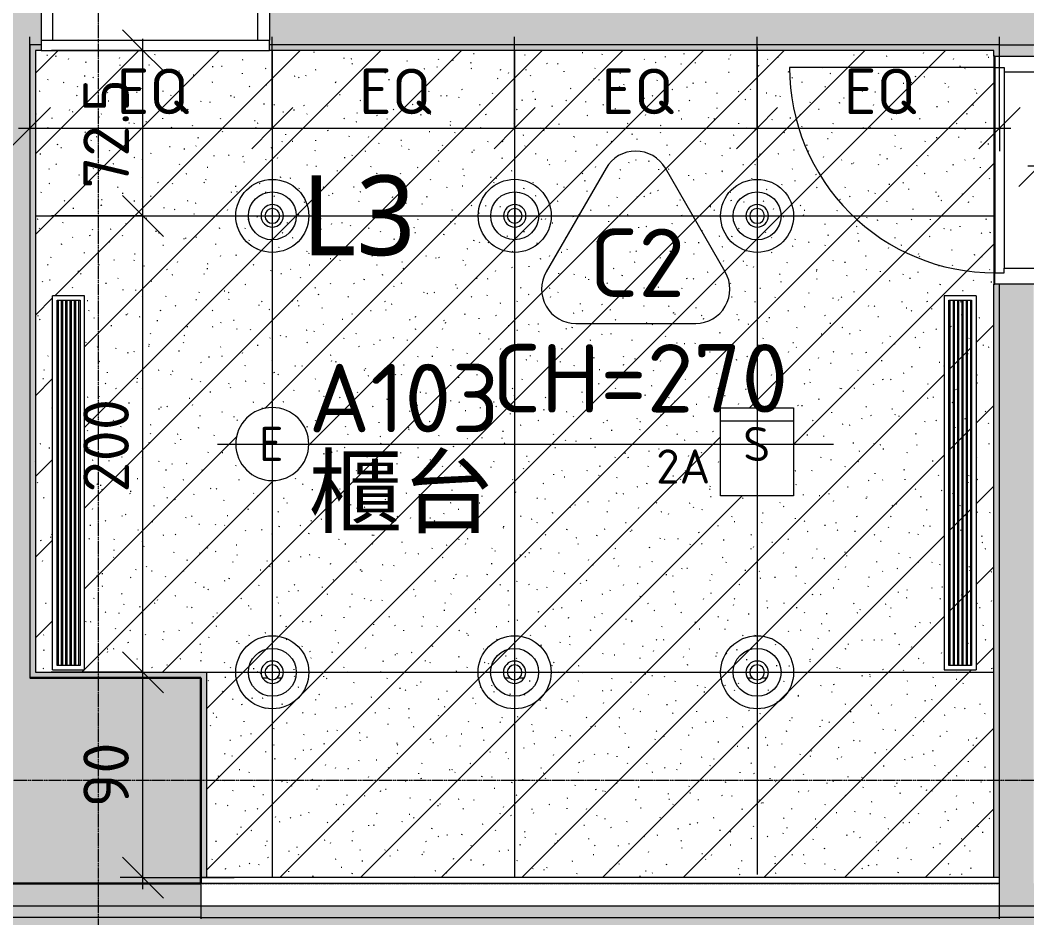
# Model space of a CAD drawing. Header units: centimetres. Extents: x -391356 to -382095, y -768 to 204275.
# Drawn here: x -389595.1 to -389153.8, y 202703 to 203096.4 of the extents above; entities that cross this region are included whole.
import ezdxf

# ---------------------------------------------------------------- set-up
doc = ezdxf.new("R2010")
doc.units = ezdxf.units.CM
for name, pattern in [('Dash', [0.5, 0.3, -0.2]), ('虛線圓點 3_16_', [0.79375, 0.47625, -0.15875, 0, -0.15875]), ('隱藏 1_16_', [0.238125, 0.15875, -0.079375])]:
    doc.linetypes.add(name, pattern=pattern)
for name, color, linetype, lineweight in [('一般標註', 7, 'Continuous', 5), ('共用邊緣', 7, 'Continuous', 5), ('天花板', 7, 'Continuous', 5), ('天花板標籤', 7, 'Continuous', 5), ('尺寸', 7, 'Continuous', 5), ('尺寸-100', 7, 'Continuous', 5), ('工項編碼標籤', 7, 'Continuous', 5), ('房間標籤', 7, 'Continuous', 5), ('柱線-1', 7, '虛線圓點 3_16_', 5), ('構架_豎框', 7, 'Continuous', 5), ('燈具', 7, 'Continuous', 5), ('牆', 7, 'Continuous', 5), ('空調風口', 7, 'Continuous', 5), ('結構柱-2', 7, 'Continuous', 30), ('線', 7, 'Continuous', 5), ('線-1', 7, '隱藏 1_16_', 5), ('表面樣式', 7, 'Continuous', 5)]:
    doc.layers.add(name, color=color, linetype=linetype, lineweight=lineweight)
for name, color, linetype, lineweight, true_color in [('塗層 2 _5_-1', 7, 'Continuous', 5, 0xaaaaaa), ('建立開口', 9, 'Continuous', 5, 0x808080), ('牆-1', 7, 'Continuous', 5, 0xe4e4e4), ('結構 _1_-1', 7, 'Continuous', 9, 0xaaaaaa), ('結構柱-1', 7, 'Continuous', 5, 0xeaeaea), ('結構構架-1', 9, 'Continuous', 5, 0x808080), ('詳圖項目-2', 7, 'Continuous', 5, 0xd4d4d4), ('門-1', 7, 'Continuous', 5, 0xaaaaaa), ('門-2', 7, 'Continuous', 5, 0xd4d4d4), ('門-3', 7, 'Continuous', 5, 0xeaeaea), ('門-4', 7, 'Dash', 5, 0xeaeaea)]:
    doc.layers.add(name, color=color, linetype=linetype, lineweight=lineweight, true_color=true_color)
doc.styles.add('ISOCPEUR', font='isocpeur.ttf', dxfattribs={"height": 15})
doc.styles.add('ISOCPEUR_2', font='isocpeur.ttf', dxfattribs={"height": 30})
doc.styles.add('ISOCPEUR_4', font='isocpeur.ttf', dxfattribs={"height": 20})
doc.styles.add('微軟正黑體', font='Microsoft JhengHei.ttf', dxfattribs={"height": 30})
doc.styles.add('微軟正黑體_1', font='Microsoft JhengHei.ttf', dxfattribs={"height": 35})
doc.dimstyles.new('一般標註_小_', dxfattribs={"dimscale": 30.48, "dimtxt": 19.919624, "dimasz": 0.590551, "dimexe": 0.328084, "dimexo": 0.0625, "dimgap": 0, "dimtad": 1, "dimdec": 1, "dimrnd": 0.1, "dimdsep": 46, "dimtxsty": 'ISOCPEUR_4', "dimblk1": 'OBLIQUE', "dimblk2": 'OBLIQUE', "dimsah": 1, "dimcen": 0.09, "dimdle": 0.164042, "dimazin": 0, "dimtfac": 1, "dimtdec": 4, "dimtix": 1, "dimtmove": 0, "dimatfit": 3, "dimfxl": 1.312336, "dimfxlon": 1, "dimtvp": 1, "dimtolj": 1, "dimtzin": 0, "dimarcsym": 2})

# ---------------------------------------------------------------- blocks, each defined once
blk = doc.blocks.new('L3 圓形崁燈 - L3-V12-一層天花平面圖')
at = {"layer": '燈具'}
for p, q in [((0, 10.5), (0, -10.5)), ((-10.5, 0), (10.5, 0))]:
    blk.add_line(p, q, dxfattribs=at)
for radius in [16, 10.5]:
    blk.add_circle((0, 0), radius, dxfattribs=at)
for radius, start, end in [(3.24, 360, 180), (3.24, 180, 360), (0.0237, 0, 180), (0.0237, 180, 0)]:
    blk.add_arc((0, 0), radius, start, end, dxfattribs=at)
blk = doc.blocks.new('L3 圓形崁燈 - L3-2165587-一層天花平面圖')
at = {"layer": '燈具'}
for p, q in [((0, 10.5), (0, -10.5)), ((-10.5, 0), (10.5, 0))]:
    blk.add_line(p, q, dxfattribs=at)
for radius in [16, 10.5]:
    blk.add_circle((0, 0), radius, dxfattribs=at)
for radius, start, end in [(3.24, 360, 180), (3.24, 180, 360), (0.0237, 0, 180), (0.0237, 180, 0)]:
    blk.add_arc((0, 0), radius, start, end, dxfattribs=at)
blk = doc.blocks.new('開口 - 開口 350_220-3459146-一層天花平面圖')
at = {"layer": '門-4'}
for p, q in [((-175, 7.5), (175, 7.5)), ((-175, -7.5), (175, -7.5))]:
    blk.add_line(p, q, dxfattribs=at)
blk = doc.blocks.new('通用門_單開 - D1_H230xW100-3239337-一層天花平面圖')
at = {"layer": '構架_豎框'}
for p, q in [((-50, 11.5), (-50, 30.5)), ((-43, 30.5), (-50, 30.5)), ((-43, 30.5), (-43, 15.5)), ((43, 30.5), (-43, 30.5)), ((43, 15.5), (43, 30.5)), ((43, 30.5), (50, 30.5)), ((50, 30.5), (50, 11.5)), ((-45, 15.5), (-43, 15.5)), ((-45, 11.5), (-45, 15.5)), ((-43, 15.5), (43, 15.5)), ((45, 15.5), (43, 15.5)), ((45, 11.5), (45, 15.5)), ((-50, 11.5), (-45, 11.5)), ((-45, 11.5), (45, 11.5)), ((50, 11.5), (45, 11.5))]:
    blk.add_line(p, q, dxfattribs=at)
blk = doc.blocks.new('G_門扇 - 一般鎖-3115288-一層天花平面圖')
at = {"layer": '建立開口'}
blk.add_line((0, -6), (0, -96), dxfattribs=at)
blk.add_arc((0, -6), 90, 270, 0, dxfattribs=at)
blk = doc.blocks.new('橫拉門 - D8_H230_W100-V17-一層天花平面圖')
at = {"layer": '構架_豎框'}
for p, q in [((-50, 7.5), (-50, 26.5)), ((-45, 26.5), (-50, 26.5)), ((-45, 26.5), (-45, 7.5)), ((45, 26.5), (-45, 26.5)), ((45, 3.5), (45, 26.5)), ((50, 26.5), (45, 26.5)), ((50, 3.5), (50, 26.5)), ((-45, 7.5), (-50, 7.5)), ((-45, 7.5), (45, 7.5)), ((50, 3.5), (45, 3.5))]:
    blk.add_line(p, q, dxfattribs=at)
blk = doc.blocks.new('AC_格柵出風口 - 1600x100線型風口-4058607-一層天花平面圖')
at = {"layer": '空調風口'}
for p, q in [((-82, -7), (-82, 7)), ((82, 7), (-82, 7)), ((-80, 5), (-80, -5)), ((80, 5), (-80, 5)), ((80, 4.5), (-80, 4.5)), ((80, -5), (80, 5)), ((82, 7), (82, -7)), ((80, 3.1), (-80, 3.1)), ((80, 2.6), (-80, 2.6)), ((80, 1.2), (-80, 1.2)), ((80, 0.7), (-80, 0.7)), ((80, -0.7), (-80, -0.7)), ((80, -1.2), (-80, -1.2)), ((80, -2.6), (-80, -2.6)), ((80, -3.1), (-80, -3.1)), ((82, -7), (-82, -7)), ((80, -4.5), (-80, -4.5)), ((-80, -5), (80, -5))]:
    blk.add_line(p, q, dxfattribs=at)
blk = doc.blocks.new('AC_格柵出風口 - 1600x100線型風口-4076528-一層天花平面圖')
at = {"layer": '空調風口'}
for p, q in [((-82, 7), (82, 7)), ((-82, -7), (-82, 7)), ((-80, 5), (-80, -5)), ((80, 5), (-80, 5)), ((-80, 4.5), (80, 4.5)), ((80, -5), (80, 5)), ((82, 7), (82, -7)), ((-80, 3.1), (80, 3.1)), ((-80, 2.6), (80, 2.6)), ((-80, 1.2), (80, 1.2)), ((-80, 0.7), (80, 0.7)), ((-80, -0.7), (80, -0.7)), ((-80, -1.2), (80, -1.2)), ((-80, -2.6), (80, -2.6)), ((-80, -3.1), (80, -3.1)), ((-82, -7), (82, -7)), ((-80, -4.5), (80, -4.5)), ((-80, -5), (80, -5))]:
    blk.add_line(p, q, dxfattribs=at)
blk = doc.blocks.new('TAG_Ceiling - 天花標籤_有標高程_-1160456-一層天花平面圖')
at = {"layer": '天花板標籤'}
for p, q in [((-0.1299, 0.68), (-0.3926, 0.225)), ((0.3926, 0.225), (0.1299, 0.68)), ((-0.2627, 0), (0.2627, 0))]:
    blk.add_line(p, q, dxfattribs=at)
for centre, start, end in [((0, 0.605), 30, 150), ((-0.2627, 0.15), 150, 270), ((0.2627, 0.15), 270, 30)]:
    blk.add_arc(centre, 0.15, start, end, dxfattribs=at)
blk = doc.blocks.new('DIMBLOCK60-一層天花平面圖')
at = {"layer": '尺寸-100'}
for p, q in [((-389541.24, 202810.64), (-389550.24, 202819.64)), ((-389541.24, 202810.64), (-389581.24, 202810.64)), ((-389541.24, 202715.66), (-389541.24, 202810.64)), ((-389541.24, 202810.64), (-389532.24, 202801.64)), ((-389541.24, 202810.64), (-389531.24, 202810.64)), ((-389541.24, 202720.66), (-389550.24, 202729.66)), ((-389541.24, 202720.66), (-389551.24, 202720.66)), ((-389541.24, 202720.66), (-389532.24, 202711.66)), ((-389541.24, 202720.66), (-389501.24, 202720.66))]:
    blk.add_line(p, q, dxfattribs=at)
at = {"layer": '尺寸-100', "color": 0, "insert": (-389567.37, 202751.48), "char_height": 20, "width": 34.0166, "attachment_point": 1, "rotation": 90, "line_spacing_factor": 1.149209, "style": 'ISOCPEUR_4'}
blk.add_mtext('90', dxfattribs=at)
blk = doc.blocks.new('_Oblique')
at = {"color": 0, "linetype": 'ByBlock', "lineweight": -2}
blk.add_line((-0.5, -0.5), (0.5, 0.5), dxfattribs=at)
blk = doc.blocks.new('DIMBLOCK61-一層天花平面圖')
at = {"layer": '尺寸-100'}
for p, q in [((-389541.24, 203010.64), (-389550.24, 203019.64)), ((-389541.24, 203010.64), (-389581.24, 203010.64)), ((-389541.24, 202810.64), (-389541.24, 203010.64)), ((-389541.24, 203010.64), (-389532.24, 203001.64)), ((-389541.24, 203010.64), (-389531.24, 203010.64)), ((-389541.24, 202810.64), (-389550.24, 202819.64)), ((-389541.24, 202810.64), (-389581.24, 202810.64)), ((-389541.24, 202810.64), (-389532.24, 202801.64)), ((-389541.24, 202810.64), (-389531.24, 202810.64))]:
    blk.add_line(p, q, dxfattribs=at)
at = {"layer": '尺寸-100', "color": 0, "insert": (-389567.37, 202889.38), "char_height": 20, "width": 51.0249, "attachment_point": 1, "rotation": 90, "line_spacing_factor": 1.149209, "style": 'ISOCPEUR_4'}
blk.add_mtext('200', dxfattribs=at)
blk = doc.blocks.new('DIMBLOCK62-一層天花平面圖')
at = {"layer": '尺寸-100'}
for p, q in [((-389541.24, 203083.16), (-389550.24, 203092.16)), ((-389541.24, 203010.64), (-389541.24, 203088.16)), ((-389541.24, 203083.16), (-389581.24, 203083.16)), ((-389541.24, 203083.16), (-389532.24, 203074.16)), ((-389541.24, 203083.16), (-389531.24, 203083.16)), ((-389541.24, 203010.64), (-389550.24, 203019.64)), ((-389541.24, 203010.64), (-389581.24, 203010.64)), ((-389541.24, 203010.64), (-389532.24, 203001.64)), ((-389541.24, 203010.64), (-389531.24, 203010.64))]:
    blk.add_line(p, q, dxfattribs=at)
at = {"layer": '尺寸-100', "color": 0, "insert": (-389567.37, 203022.58), "char_height": 20, "width": 58.3798, "attachment_point": 1, "rotation": 90, "line_spacing_factor": 1.149209, "style": 'ISOCPEUR_4'}
blk.add_mtext('72.5', dxfattribs=at)
blk = doc.blocks.new('DIMBLOCK63-一層天花平面圖')
at = {"layer": '尺寸-100'}
for p, q in [((-389148.31, 203032.54), (-389148.31, 203072.54)), ((-389032.3, 203032.54), (-389032.3, 203072.54)), ((-389148.31, 203032.54), (-389139.31, 203041.54)), ((-389032.3, 203032.54), (-389023.3, 203041.54)), ((-389148.31, 203032.54), (-389157.31, 203023.54)), ((-389153.31, 203032.54), (-389032.3, 203032.54)), ((-389148.31, 203032.54), (-389148.31, 203022.54)), ((-389032.3, 203032.54), (-389041.3, 203023.54)), ((-389032.3, 203032.54), (-389032.3, 203022.54))]:
    blk.add_line(p, q, dxfattribs=at)
at = {"layer": '尺寸-100', "color": 0, "insert": (-389107.35, 203058.67), "char_height": 20, "width": 40.9118, "attachment_point": 1, "line_spacing_factor": 1.149209, "style": 'ISOCPEUR_4'}
blk.add_mtext('116', dxfattribs=at)
blk = doc.blocks.new('DIMBLOCK153-一層天花平面圖')
at = {"layer": '尺寸-100'}
for p, q in [((-389590.81, 203049.07), (-389590.81, 203089.07)), ((-389484.56, 203049.07), (-389484.56, 203089.07)), ((-389590.81, 203049.07), (-389581.81, 203058.07)), ((-389484.56, 203049.07), (-389475.56, 203058.07)), ((-389590.81, 203049.07), (-389599.81, 203040.07)), ((-389595.81, 203049.07), (-389484.56, 203049.07)), ((-389590.81, 203049.07), (-389590.81, 203039.07)), ((-389484.56, 203049.07), (-389493.56, 203040.07)), ((-389484.56, 203049.07), (-389484.56, 203039.07))]:
    blk.add_line(p, q, dxfattribs=at)
at = {"layer": '尺寸-100', "color": 0, "insert": (-389552.81, 203075.2), "char_height": 20, "width": 36.315, "attachment_point": 1, "line_spacing_factor": 1.149209, "style": 'ISOCPEUR_4'}
blk.add_mtext('EQ', dxfattribs=at)
blk = doc.blocks.new('DIMBLOCK154-一層天花平面圖')
at = {"layer": '尺寸-100'}
for p, q in [((-389484.56, 203049.07), (-389484.56, 203089.07)), ((-389378.31, 203049.07), (-389378.31, 203089.07)), ((-389484.56, 203049.07), (-389475.56, 203058.07)), ((-389378.31, 203049.07), (-389369.31, 203058.07)), ((-389484.56, 203049.07), (-389493.56, 203040.07)), ((-389484.56, 203049.07), (-389378.31, 203049.07)), ((-389484.56, 203049.07), (-389484.56, 203039.07)), ((-389378.31, 203049.07), (-389387.31, 203040.07)), ((-389378.31, 203049.07), (-389378.31, 203039.07))]:
    blk.add_line(p, q, dxfattribs=at)
at = {"layer": '尺寸-100', "color": 0, "insert": (-389446.56, 203075.2), "char_height": 20, "width": 36.315, "attachment_point": 1, "line_spacing_factor": 1.149209, "style": 'ISOCPEUR_4'}
blk.add_mtext('EQ', dxfattribs=at)
blk = doc.blocks.new('DIMBLOCK155-一層天花平面圖')
at = {"layer": '尺寸-100'}
for p, q in [((-389378.31, 203049.07), (-389378.31, 203089.07)), ((-389272.06, 203049.07), (-389272.06, 203089.07)), ((-389378.31, 203049.07), (-389369.31, 203058.07)), ((-389272.06, 203049.07), (-389263.06, 203058.07)), ((-389378.31, 203049.07), (-389387.31, 203040.07)), ((-389378.31, 203049.07), (-389272.06, 203049.07)), ((-389378.31, 203049.07), (-389378.31, 203039.07)), ((-389272.06, 203049.07), (-389281.06, 203040.07)), ((-389272.06, 203049.07), (-389272.06, 203039.07))]:
    blk.add_line(p, q, dxfattribs=at)
at = {"layer": '尺寸-100', "color": 0, "insert": (-389340.31, 203075.2), "char_height": 20, "width": 36.315, "attachment_point": 1, "line_spacing_factor": 1.149209, "style": 'ISOCPEUR_4'}
blk.add_mtext('EQ', dxfattribs=at)
blk = doc.blocks.new('DIMBLOCK156-一層天花平面圖')
at = {"layer": '尺寸-100'}
for p, q in [((-389272.06, 203049.07), (-389272.06, 203089.07)), ((-389165.81, 203049.07), (-389165.81, 203089.07)), ((-389272.06, 203049.07), (-389263.06, 203058.07)), ((-389165.81, 203049.07), (-389156.81, 203058.07)), ((-389272.06, 203049.07), (-389281.06, 203040.07)), ((-389272.06, 203049.07), (-389160.81, 203049.07)), ((-389272.06, 203049.07), (-389272.06, 203039.07)), ((-389165.81, 203049.07), (-389174.81, 203040.07)), ((-389165.81, 203049.07), (-389165.81, 203039.07))]:
    blk.add_line(p, q, dxfattribs=at)
at = {"layer": '尺寸-100', "color": 0, "insert": (-389234.06, 203075.2), "char_height": 20, "width": 36.315, "attachment_point": 1, "line_spacing_factor": 1.149209, "style": 'ISOCPEUR_4'}
blk.add_mtext('EQ', dxfattribs=at)

msp = doc.modelspace()

# ---------------------------------------------------------------- hatches: boundary and pattern name
at = {"layer": '牆-1'}
for points in [[(-389590.81, 202793.16), (-389590.81, 203718.16), (-389605.81, 203718.16), (-389605.81, 202793.16)], [(-389590.81, 202808.16), (-389588.31, 202808.16), (-389588.31, 203083.16), (-389590.81, 203083.16), (-389590.81, 202813.66)], [(-389568.81, 202808.16), (-389515.81, 202808.16), (-389515.81, 202810.66), (-389588.31, 202810.66), (-389588.31, 202808.16), (-389578.11, 202808.16)], [(-389515.79, 202720.66), (-389513.31, 202720.66), (-389513.31, 202810.66), (-389515.81, 202810.66), (-389515.81, 202720.66)]]:
    msp.add_hatch(color=256, dxfattribs=at).paths.add_polyline_path(points)
h = msp.add_hatch(color=256, dxfattribs=at)
h.paths.add_polyline_path([(-389137, 203085.66), (-388630.81, 203085.66), (-388630.81, 203100.66), (-389485.81, 203100.66), (-389485.81, 203085.66), (-389150.81, 203085.66)])
h.paths.add_polyline_path([(-389590.81, 203085.66), (-389585.81, 203085.66), (-389585.81, 203100.66), (-389590.81, 203100.66), (-389590.81, 203088.77)])
h = msp.add_hatch(color=256, dxfattribs=at)
h.paths.add_polyline_path([(-389165.81, 203083.16), (-389165.81, 203085.66), (-389485.81, 203085.66), (-389485.81, 203083.16), (-389166.74, 203083.16)])
h.paths.add_polyline_path([(-389587.21, 203083.16), (-389585.81, 203083.16), (-389585.81, 203085.66), (-389590.81, 203085.66), (-389590.81, 203083.16), (-389587.29, 203083.16)])
h = msp.add_hatch(color=256, dxfattribs=at)
h.paths.add_polyline_path([(-389158.31, 202718.16), (-389150.81, 202718.16), (-389150.81, 202980.66), (-389165.81, 202980.66), (-389165.81, 202718.16)])
h.paths.add_polyline_path([(-389165.81, 203080.66), (-389150.81, 203080.66), (-389150.81, 203085.66), (-389165.81, 203085.66), (-389165.81, 203083.16)])
h = msp.add_hatch(color=256, dxfattribs=at)
h.paths.add_polyline_path([(-389167.06, 202720.66), (-389165.81, 202720.66), (-389165.81, 202980.66), (-389168.31, 202980.66), (-389168.31, 202720.66)])
h.paths.add_polyline_path([(-389166.84, 203080.66), (-389165.81, 203080.66), (-389165.81, 203083.16), (-389168.31, 203083.16), (-389168.31, 203080.66), (-389167.06, 203080.66)])
h = msp.add_hatch(color=256, dxfattribs=at)
h.paths.add_polyline_path([(-388719.21, 202703.16), (-388615.81, 202703.16), (-388615.81, 202718.16), (-389165.81, 202718.16), (-389165.81, 202703.16), (-388801.2, 202703.16)])
h.paths.add_polyline_path([(-390358.69, 202703.16), (-390315.81, 202703.16), (-390315.81, 202718.16), (-390455.81, 202718.16), (-390455.81, 202703.16), (-390358.69, 202703.16)])
h.paths.add_polyline_path([(-389955.81, 202703.16), (-389883.31, 202703.16), (-389883.31, 202718.16), (-389955.81, 202718.16), (-389955.81, 202710.66)])
h.paths.add_polyline_path([(-389703.31, 202703.16), (-389515.81, 202703.16), (-389515.81, 202718.16), (-389703.31, 202718.16), (-389703.31, 202705.2)])
h = msp.add_hatch(color=256, dxfattribs=at)
h.paths.add_polyline_path([(-388715.31, 202702.66), (-388615.81, 202702.66), (-388615.81, 202703.16), (-389165.81, 202703.16), (-389165.81, 202702.66), (-388716.31, 202702.66)])
h.paths.add_polyline_path([(-390343.76, 202702.66), (-390315.81, 202702.66), (-390315.81, 202703.16), (-390455.81, 202703.16), (-390455.81, 202702.66), (-390343.8, 202702.66)])
h.paths.add_polyline_path([(-389955.81, 202702.66), (-389883.31, 202702.66), (-389883.31, 202703.16), (-389955.81, 202703.16)])
h.paths.add_polyline_path([(-389703.31, 202702.66), (-389515.81, 202702.66), (-389515.81, 202703.16), (-389703.31, 202703.16)])
at = {"layer": '結構柱-1'}
msp.add_hatch(color=256, dxfattribs=at).paths.add_polyline_path([(-389605.81, 202718.16), (-389515.81, 202718.16), (-389515.81, 202808.16), (-389590.81, 202808.16), (-389590.81, 202793.16), (-389605.81, 202793.16), (-389605.81, 202727.28)])
at = {"layer": '表面樣式'}
h = msp.add_hatch(dxfattribs=at)
h.set_pattern_fill('FP_3', color=256, style=0, pattern_type=2)
h.set_pattern_definition([(45, (0, 0), (-17.6776695, 17.6776695), []), (17, (0, 0), (5.13787717, 15.6876454), [0.33528, -15.965, 0.33528, -8.865, -13.4]), (17, (0, 0), (5.13787717, 15.6876454), [-25.5, 0.33528, -13.065]), (48, (0, 0), (-3.6013999, 16.02622597), [0.33528, -15.865, 0.33528, -16.065, -13.2]), (48, (0, 0), (-3.6013999, 16.02622597), [-32.6, 0.33528, -12.865]), (71, (0, 0), (-9.4824996, 13.31248292), [0.33528, -15.665, 0.33528, -8.725, -13.1]), (71, (0, 0), (-9.4824996, 13.31248292), [-25.06, 0.33528, -12.765])])
h.paths.add_polyline_path([(-389168.87, 202720.66), (-389168.31, 202720.66), (-389168.31, 203083.16), (-389588.31, 203083.16), (-389588.31, 202810.66), (-389513.31, 202810.66), (-389513.31, 202720.66), (-389171.83, 202720.66)])
h.paths.add_polyline_path([(-389272.03, 202805.72), (-389273.31, 202805.89), (-389274.49, 202806.38), (-389275.51, 202807.16), (-389276.29, 202808.18), (-389276.78, 202809.37), (-389276.95, 202810.64), (-389276.78, 202811.91), (-389276.29, 202813.1), (-389275.51, 202814.12), (-389274.49, 202814.9), (-389273.31, 202815.39), (-389272.03, 202815.56), (-389270.76, 202815.39), (-389269.58, 202814.9), (-389268.56, 202814.12), (-389267.78, 202813.1), (-389267.28, 202811.91), (-389267.12, 202810.64), (-389267.28, 202809.37), (-389267.79, 202808.16), (-389268.56, 202807.16), (-389269.58, 202806.38), (-389270.76, 202805.89)])
h.paths.add_polyline_path([(-389484.53, 202805.72), (-389485.81, 202805.89), (-389486.99, 202806.38), (-389488.01, 202807.16), (-389488.79, 202808.18), (-389489.28, 202809.37), (-389489.45, 202810.64), (-389489.28, 202811.91), (-389488.79, 202813.1), (-389488.01, 202814.12), (-389486.99, 202814.9), (-389485.81, 202815.39), (-389484.53, 202815.56), (-389483.26, 202815.39), (-389482.08, 202814.9), (-389481.06, 202814.12), (-389480.18, 202812.87), (-389479.78, 202811.91), (-389479.62, 202810.64), (-389479.78, 202809.37), (-389480.29, 202808.16), (-389481.06, 202807.16), (-389482.08, 202806.38), (-389483.26, 202805.89)])
h.paths.add_polyline_path([(-389378.33, 202805.72), (-389379.6, 202805.89), (-389380.79, 202806.38), (-389381.81, 202807.16), (-389382.59, 202808.18), (-389383.08, 202809.37), (-389383.25, 202810.64), (-389383.08, 202811.91), (-389382.59, 202813.1), (-389381.81, 202814.12), (-389380.74, 202814.92), (-389379.6, 202815.39), (-389378.28, 202815.55), (-389377.01, 202815.37), (-389375.73, 202814.79), (-389374.85, 202814.12), (-389374.07, 202813.1), (-389373.58, 202811.91), (-389373.41, 202810.64), (-389373.58, 202809.37), (-389374.09, 202808.16), (-389374.85, 202807.16), (-389375.87, 202806.38), (-389377.06, 202805.89)])
h.paths.add_polyline_path([(-389580.65, 202811.66), (-389580.81, 202811.66), (-389580.81, 202975.66), (-389566.81, 202975.66), (-389566.81, 202811.66), (-389578.81, 202811.66)])
h.paths.add_polyline_path([(-389178.06, 202811.66), (-389190.06, 202811.66), (-389190.06, 202975.66), (-389176.06, 202975.66), (-389176.06, 202811.66)])
h.paths.add_polyline_path([(-389178.06, 202813.66), (-389178.06, 202973.66), (-389188.06, 202973.66), (-389188.06, 202813.66)])
h.paths.add_polyline_path([(-389270.03, 202887.99), (-389288.06, 202887.99), (-389288.06, 202926.52), (-389256.06, 202926.52), (-389256.06, 202887.99), (-389269.58, 202887.99)])
h.paths.add_polyline_path([(-389484.56, 202894.64), (-389485.39, 202894.66), (-389487.06, 202894.84), (-389489.9, 202895.56), (-389492.19, 202896.58), (-389493.96, 202897.7), (-389495.1, 202898.62), (-389496.72, 202900.25), (-389497.98, 202901.93), (-389498.62, 202903.01), (-389499.34, 202904.52), (-389499.9, 202906.1), (-389500.42, 202908.55), (-389500.55, 202911.06), (-389500.29, 202913.56), (-389499.9, 202915.18), (-389499.34, 202916.76), (-389497.98, 202919.35), (-389496.72, 202921.03), (-389495.1, 202922.66), (-389493.96, 202923.58), (-389491.82, 202924.9), (-389489.9, 202925.72), (-389488.7, 202926.09), (-389487.06, 202926.44), (-389484.53, 202926.64), (-389482.57, 202926.5), (-389482.05, 202926.44), (-389479.22, 202925.72), (-389476.92, 202924.7), (-389475.15, 202923.58), (-389474.17, 202922.81), (-389472.39, 202921.03), (-389471.14, 202919.35), (-389470.5, 202918.27), (-389469.77, 202916.76), (-389469.22, 202915.18), (-389468.69, 202912.73), (-389468.56, 202910.22), (-389468.82, 202907.72), (-389469.22, 202906.1), (-389469.77, 202904.52), (-389471.14, 202901.93), (-389472.39, 202900.25), (-389472.95, 202899.63), (-389475.15, 202897.7), (-389477.29, 202896.38), (-389479.22, 202895.56), (-389480.42, 202895.18), (-389482.77, 202894.76), (-389484.53, 202894.64)])
h.paths.add_polyline_path([(-389484.53, 203005.72), (-389485.81, 203005.89), (-389486.99, 203006.38), (-389488.01, 203007.16), (-389488.79, 203008.18), (-389489.28, 203009.37), (-389489.45, 203010.64), (-389489.28, 203011.91), (-389488.79, 203013.1), (-389488.01, 203014.12), (-389486.99, 203014.9), (-389485.81, 203015.39), (-389484.53, 203015.56), (-389483.26, 203015.39), (-389482.08, 203014.9), (-389481.06, 203014.12), (-389480.18, 203012.87), (-389479.78, 203011.91), (-389479.62, 203010.64), (-389479.78, 203009.37), (-389480.28, 203008.18), (-389481.06, 203007.16), (-389482.08, 203006.38), (-389483.26, 203005.89)])
h.paths.add_polyline_path([(-389272.03, 203005.72), (-389273.31, 203005.89), (-389274.52, 203006.41), (-389275.51, 203007.16), (-389276.29, 203008.18), (-389276.78, 203009.37), (-389276.95, 203010.66), (-389276.77, 203011.94), (-389276.27, 203013.12), (-389275.48, 203014.14), (-389274.43, 203014.92), (-389273.31, 203015.39), (-389272.03, 203015.56), (-389270.76, 203015.39), (-389269.58, 203014.9), (-389268.56, 203014.12), (-389267.78, 203013.1), (-389267.28, 203011.91), (-389267.12, 203010.64), (-389267.28, 203009.37), (-389267.78, 203008.18), (-389268.56, 203007.16), (-389269.58, 203006.38), (-389270.76, 203005.89), (-389271.29, 203005.82)])
h.paths.add_polyline_path([(-389378.28, 203005.75), (-389379.6, 203005.93), (-389380.79, 203006.44), (-389381.76, 203007.19), (-389382.54, 203008.21), (-389383.03, 203009.39), (-389383.2, 203010.66), (-389383.03, 203011.94), (-389382.54, 203013.12), (-389381.76, 203014.14), (-389380.74, 203014.92), (-389379.56, 203015.41), (-389378.28, 203015.58), (-389376.95, 203015.39), (-389375.73, 203014.85), (-389374.81, 203014.14), (-389374.03, 203013.12), (-389373.53, 203011.94), (-389373.37, 203010.64), (-389373.54, 203009.37), (-389374.04, 203008.18), (-389374.84, 203007.16), (-389375.87, 203006.39), (-389377.01, 203005.91)])
at = {"layer": '詳圖項目-2'}
h = msp.add_hatch(dxfattribs=at)
h.set_pattern_fill('FP_24', color=256, style=0, pattern_type=2)
h.set_pattern_definition([(0, (0, 0), (40.64, 10.16), [3.353, -27.127, 3.353, -27.127, -162.56]), (0, (0, 0), (40.64, 10.16), [-60.96, 3.353, -57.607, 3.353, -27.127, -71.12]), (0, (0, 0), (40.64, 10.16), [-152.4, 3.353, -16.967, 3.353, -47.447]), (120, (15.24, 5.08), (-29.1188181, 30.1152724), [3.353, -27.127, 3.353, -27.127, -162.56]), (120, (15.24, 5.08), (-29.1188181, 30.1152724), [-60.96, 3.353, -57.607, 3.353, -27.127, -71.12]), (120, (15.24, 5.08), (-29.1188181, 30.1152724), [-152.4, 3.353, -16.967, 3.353, -47.447]), (240, (20.32, 25.4), (-11.5211819, -40.2752724), [3.353, -27.127, 3.353, -27.127, -162.56]), (240, (20.32, 25.4), (-11.5211819, -40.2752724), [-60.96, 3.353, -57.607, 3.353, -27.127, -71.12]), (240, (20.32, 25.4), (-11.5211819, -40.2752724), [-152.4, 3.353, -16.967, 3.353, -47.447])])
h.paths.add_polyline_path([(-388370.98, 200733.16), (-388223.3, 200733.16), (-388223.3, 201053.2), (-388386.31, 201053.2), (-388386.31, 201050.7), (-388388.81, 201050.7), (-388388.81, 200960.7), (-388386.31, 200960.7), (-388386.31, 200733.16), (-388376.81, 200733.16)])
h.paths.add_polyline_path([(-387949.49, 200733.16), (-387858.31, 200733.16), (-387858.31, 200810.66), (-387855.81, 200810.66), (-387855.81, 200813.16), (-387768.31, 200813.16), (-387768.31, 200818.16), (-387765.81, 200818.16), (-387765.81, 201018.16), (-387768.31, 201018.16), (-387768.31, 201157.66), (-387968.31, 201157.66), (-387968.31, 201155.16), (-387970.81, 201155.16), (-387970.81, 201065.16), (-387968.31, 201065.16), (-387968.31, 200733.16)])
h.paths.add_polyline_path([(-389420.79, 201450.66), (-389423.89, 201451.07), (-389426.79, 201452.27), (-389429.27, 201454.18), (-389431.18, 201456.66), (-389432.38, 201459.56), (-389432.79, 201462.66), (-389432.38, 201465.77), (-389431.18, 201468.66), (-389429.27, 201471.15), (-389426.79, 201473.06), (-389423.89, 201474.25), (-389420.79, 201474.66), (-389420.79, 201454.18)])
h.paths.add_polyline_path([(-389497.62, 201448.16), (-389490.81, 201448.16), (-389490.81, 201450.66), (-389398.31, 201450.66), (-389398.31, 201602.66), (-389503.31, 201602.66), (-389503.31, 201715.66), (-389588.31, 201715.66), (-389588.31, 201450.66), (-389580.81, 201450.66), (-389580.81, 201448.16), (-389525.81, 201448.16)])
h.paths.add_polyline_path([(-388778.89, 201450.66), (-388708.31, 201450.66), (-388708.31, 201595.66), (-388705.81, 201595.66), (-388705.81, 201705.66), (-388708.31, 201705.66), (-388708.31, 201715.66), (-389378.31, 201715.66), (-389378.31, 201450.66), (-388780.76, 201450.66)])
h.paths.add_polyline_path([(-389077.31, 201575.66), (-389250.81, 201575.66), (-389250.81, 201590.66), (-388977.8, 201590.66), (-388977.8, 201575.66), (-389024.56, 201575.66)])
h.paths.add_polyline_path([(-389119.31, 201808.66), (-388615.81, 201808.66), (-388615.81, 202702.66), (-389165.81, 202702.66), (-389165.81, 202708.16), (-389515.81, 202708.16), (-389515.81, 202702.66), (-389703.31, 202702.66), (-389703.31, 202708.16), (-389829.81, 202708.16), (-389829.81, 201808.66), (-389125.81, 201808.66)])
h.paths.add_polyline_path([(-389312.82, 201850.33), (-389314.15, 201850.51), (-389315.12, 201850.99), (-389315.4, 201851.4), (-389315.57, 201852.34), (-389315.47, 201864.92), (-389315.12, 201865.3), (-389314.31, 201865.71), (-389313.31, 201865.99), (-389312.11, 201865.98), (-389311.33, 201865.71), (-389310.44, 201865.25), (-389310.17, 201864.92), (-389310.07, 201864.56), (-389310.17, 201851.66), (-389310.34, 201851.22), (-389310.63, 201850.93), (-389310.95, 201850.72), (-389312.14, 201850.38)])
h.paths.add_polyline_path([(-389134.79, 201850.33), (-389136.11, 201850.51), (-389137.08, 201850.99), (-389137.37, 201851.4), (-389137.54, 201852.34), (-389137.44, 201864.92), (-389137, 201865.36), (-389136.27, 201865.71), (-389135.44, 201865.98), (-389134.08, 201865.98), (-389133.3, 201865.71), (-389132.41, 201865.25), (-389132.13, 201864.92), (-389132.04, 201864.56), (-389132.14, 201851.66), (-389132.31, 201851.22), (-389132.6, 201850.93), (-389132.91, 201850.72), (-389134.1, 201850.38)])
h.paths.add_polyline_path([(-388943.02, 201850.33), (-388944.34, 201850.51), (-388945.31, 201850.99), (-388945.6, 201851.4), (-388945.77, 201852.01), (-388945.67, 201864.92), (-388945.31, 201865.3), (-388944.51, 201865.71), (-388943.73, 201865.98), (-388942.31, 201865.98), (-388941.53, 201865.71), (-388940.64, 201865.25), (-388940.36, 201864.92), (-388940.27, 201864.56), (-388940.37, 201851.66), (-388940.54, 201851.22), (-388940.83, 201850.93), (-388941.14, 201850.72), (-388942.33, 201850.38)])
h.paths.add_polyline_path([(-389312.82, 201851.58), (-389311.95, 201851.7), (-389311.31, 201852.02), (-389311.07, 201852.46), (-389311.18, 201852.75), (-389312.11, 201852.98), (-389313.53, 201852.98), (-389314.51, 201852.68), (-389314.51, 201852.23), (-389314.06, 201851.84), (-389313.28, 201851.61), (-389312.84, 201851.58)])
h.paths.add_polyline_path([(-389134.79, 201851.58), (-389133.91, 201851.7), (-389133.27, 201852.02), (-389133.04, 201852.46), (-389133.15, 201852.75), (-389134.08, 201852.98), (-389135.5, 201852.98), (-389136.48, 201852.68), (-389136.48, 201852.23), (-389136.02, 201851.84), (-389135.24, 201851.61), (-389134.81, 201851.58)])
h.paths.add_polyline_path([(-388943.02, 201851.58), (-388942.14, 201851.7), (-388941.5, 201852.02), (-388941.27, 201852.46), (-388941.38, 201852.75), (-388942.31, 201852.98), (-388943.73, 201852.98), (-388944.71, 201852.68), (-388944.71, 201852.23), (-388944.25, 201851.84), (-388943.47, 201851.61), (-388943.02, 201851.58)])
h.paths.add_polyline_path([(-389021.79, 202127.78), (-389023.16, 202127.97), (-389023.27, 202128.1), (-389024.17, 202128.56), (-389024.44, 202128.89), (-389024.54, 202129.24), (-389024.44, 202142.15), (-389024.27, 202142.58), (-389023.98, 202142.88), (-389023.66, 202143.08), (-389022.47, 202143.43), (-389021.1, 202143.43), (-389019.91, 202143.08), (-389019.41, 202142.71), (-389019.21, 202142.41), (-389019.04, 202141.79), (-389019.14, 202128.88), (-389019.49, 202128.5), (-389020.3, 202128.1), (-389021.13, 202127.83)])
h.paths.add_polyline_path([(-389134.79, 202127.78), (-389136.16, 202127.97), (-389136.27, 202128.1), (-389137.17, 202128.56), (-389137.44, 202128.89), (-389137.54, 202129.24), (-389137.44, 202142.15), (-389137.27, 202142.58), (-389136.98, 202142.88), (-389136.66, 202143.08), (-389135.47, 202143.43), (-389134.1, 202143.43), (-389132.91, 202143.08), (-389132.31, 202142.59), (-389132.21, 202142.41), (-389132.04, 202141.79), (-389132.14, 202128.88), (-389132.49, 202128.5), (-389133.3, 202128.1), (-389134.13, 202127.83)])
h.paths.add_polyline_path([(-389247.79, 202127.78), (-389249.16, 202127.97), (-389249.27, 202128.1), (-389250.17, 202128.56), (-389250.44, 202128.89), (-389250.54, 202129.24), (-389250.44, 202142.15), (-389250.27, 202142.58), (-389249.8, 202142.99), (-389249.31, 202143.22), (-389248.47, 202143.43), (-389247.1, 202143.43), (-389245.91, 202143.08), (-389245.41, 202142.71), (-389245.21, 202142.41), (-389245.04, 202141.79), (-389245.14, 202128.88), (-389245.49, 202128.5), (-389246.3, 202128.1), (-389247.13, 202127.83)])
h.paths.add_polyline_path([(-389021.79, 202140.77), (-389020.41, 202140.96), (-389020.08, 202141.17), (-389020.1, 202141.57), (-389020.55, 202141.96), (-389021.33, 202142.19), (-389022.24, 202142.19), (-389023.11, 202141.91), (-389023.48, 202141.57), (-389023.48, 202141.12), (-389023.3, 202141.01), (-389022.5, 202140.82)])
h.paths.add_polyline_path([(-389247.79, 202140.77), (-389246.41, 202140.96), (-389246.08, 202141.17), (-389246.1, 202141.57), (-389246.55, 202141.96), (-389247.33, 202142.19), (-389248.31, 202142.18), (-389249.11, 202141.91), (-389249.48, 202141.57), (-389249.48, 202141.12), (-389249.3, 202141.01), (-389248.5, 202140.82), (-389248.31, 202140.81)])
h.paths.add_polyline_path([(-389134.79, 202140.77), (-389133.41, 202140.96), (-389133.08, 202141.17), (-389133.1, 202141.57), (-389133.55, 202141.96), (-389134.33, 202142.19), (-389135.24, 202142.19), (-389136.11, 202141.91), (-389136.48, 202141.57), (-389136.48, 202141.12), (-389136.3, 202141.01), (-389135.5, 202140.82)])
h.paths.add_polyline_path([(-389349.01, 202214.41), (-389361.92, 202214.51), (-389362.3, 202214.86), (-389362.7, 202215.67), (-389362.97, 202216.5), (-389362.97, 202217.87), (-389362.7, 202218.65), (-389362.24, 202219.54), (-389361.91, 202219.82), (-389361.56, 202219.91), (-389348.65, 202219.81), (-389348.21, 202219.64), (-389347.92, 202219.35), (-389347.71, 202219.03), (-389347.37, 202217.85), (-389347.37, 202216.47), (-389347.71, 202215.29), (-389348.26, 202214.64), (-389348.39, 202214.58), (-389348.65, 202214.41)])
h.paths.add_polyline_path([(-388908.02, 202214.41), (-388920.97, 202214.52), (-388921.4, 202214.71), (-388921.59, 202214.86), (-388921.86, 202215.29), (-388922.2, 202216.47), (-388922.2, 202217.85), (-388921.86, 202219.03), (-388921.32, 202219.68), (-388921.18, 202219.74), (-388920.57, 202219.91), (-388907.66, 202219.81), (-388907.2, 202219.34), (-388906.87, 202218.65), (-388906.6, 202217.82), (-388906.6, 202216.45), (-388906.87, 202215.67), (-388907.33, 202214.78), (-388907.7, 202214.49)])
h.paths.add_polyline_path([(-389349.45, 202215.41), (-389349.01, 202215.64), (-389348.69, 202216.28), (-389348.59, 202217.28), (-389348.69, 202218.03), (-389349.01, 202218.67), (-389349.45, 202218.91), (-389349.74, 202218.8), (-389349.98, 202217.87), (-389349.98, 202216.45), (-389349.68, 202215.47), (-389349.62, 202215.45)])
h.paths.add_polyline_path([(-388920.12, 202215.41), (-388919.83, 202215.52), (-388919.59, 202216.45), (-388919.59, 202217.87), (-388919.9, 202218.85), (-388920.35, 202218.85), (-388920.74, 202218.4), (-388920.97, 202217.61), (-388920.93, 202216.51), (-388920.68, 202215.83), (-388920.35, 202215.47)])
h.paths.add_polyline_path([(-389349.34, 202291.42), (-389361.92, 202291.52), (-389362.3, 202291.87), (-389362.7, 202292.68), (-389362.97, 202293.51), (-389362.97, 202294.88), (-389362.7, 202295.65), (-389362.24, 202296.55), (-389361.91, 202296.82), (-389361.56, 202296.92), (-389348.65, 202296.82), (-389348.21, 202296.65), (-389347.99, 202296.46), (-389347.71, 202296.04), (-389347.37, 202294.85), (-389347.37, 202293.48), (-389347.71, 202292.29), (-389348.26, 202291.65), (-389348.39, 202291.59), (-389349.01, 202291.42)])
h.paths.add_polyline_path([(-388920.7, 202291.42), (-388920.97, 202291.53), (-388921.4, 202291.72), (-388921.59, 202291.87), (-388921.86, 202292.29), (-388922.2, 202293.48), (-388922.2, 202294.85), (-388921.86, 202296.04), (-388921.32, 202296.69), (-388921.18, 202296.75), (-388920.57, 202296.92), (-388907.66, 202296.82), (-388907.2, 202296.34), (-388906.87, 202295.65), (-388906.6, 202294.82), (-388906.6, 202293.46), (-388906.87, 202292.68), (-388907.33, 202291.79), (-388907.7, 202291.5), (-388908.36, 202291.42), (-388920.64, 202291.42)])
h.paths.add_polyline_path([(-389349.45, 202292.42), (-389349.01, 202292.65), (-389348.69, 202293.29), (-389348.59, 202294.29), (-389348.69, 202295.04), (-389349.01, 202295.68), (-389349.45, 202295.92), (-389349.74, 202295.81), (-389349.98, 202294.88), (-389349.98, 202293.46), (-389349.68, 202292.48), (-389349.62, 202292.46)])
h.paths.add_polyline_path([(-388920.12, 202292.42), (-388919.83, 202292.53), (-388919.59, 202293.46), (-388919.59, 202294.88), (-388919.9, 202295.86), (-388920.35, 202295.86), (-388920.74, 202295.4), (-388920.97, 202294.62), (-388920.93, 202293.51), (-388920.68, 202292.84), (-388920.35, 202292.48)])
h.paths.add_polyline_path([(-389247.79, 202367.85), (-389249.11, 202368.03), (-389250.08, 202368.52), (-389250.37, 202368.92), (-389250.54, 202369.54), (-389250.44, 202382.45), (-389249.96, 202382.9), (-389249.27, 202383.23), (-389248.31, 202383.51), (-389247.08, 202383.5), (-389246.3, 202383.23), (-389245.41, 202382.77), (-389245.12, 202382.4), (-389245.04, 202381.74), (-389245.15, 202369.13), (-389245.23, 202368.84), (-389245.49, 202368.52), (-389245.91, 202368.24), (-389247.1, 202367.9)])
h.paths.add_polyline_path([(-389134.79, 202367.85), (-389136.11, 202368.03), (-389137.08, 202368.52), (-389137.37, 202368.92), (-389137.54, 202369.54), (-389137.44, 202382.45), (-389136.96, 202382.9), (-389136.27, 202383.23), (-389135.44, 202383.5), (-389134.08, 202383.5), (-389133.3, 202383.23), (-389132.41, 202382.77), (-389132.12, 202382.4), (-389132.04, 202381.74), (-389132.15, 202369.13), (-389132.31, 202368.74), (-389132.49, 202368.52), (-389132.91, 202368.24), (-389134.1, 202367.9)])
h.paths.add_polyline_path([(-389021.79, 202367.85), (-389023.11, 202368.03), (-389024.08, 202368.52), (-389024.37, 202368.92), (-389024.54, 202369.54), (-389024.44, 202382.45), (-389023.96, 202382.9), (-389023.27, 202383.23), (-389022.44, 202383.5), (-389021.08, 202383.5), (-389020.3, 202383.23), (-389019.41, 202382.77), (-389019.12, 202382.4), (-389019.04, 202381.74), (-389019.15, 202369.13), (-389019.23, 202368.84), (-389019.49, 202368.52), (-389019.91, 202368.24), (-389021.1, 202367.9)])
h.paths.add_polyline_path([(-389247.79, 202369.11), (-389246.91, 202369.22), (-389246.27, 202369.54), (-389246.04, 202369.98), (-389246.15, 202370.27), (-389247.08, 202370.51), (-389248.5, 202370.51), (-389249.48, 202370.21), (-389249.48, 202369.75), (-389249.02, 202369.36), (-389248.24, 202369.14), (-389247.91, 202369.11)])
h.paths.add_polyline_path([(-389134.79, 202369.11), (-389133.91, 202369.22), (-389133.27, 202369.54), (-389133.04, 202369.98), (-389133.15, 202370.27), (-389134.08, 202370.51), (-389135.5, 202370.51), (-389136.48, 202370.21), (-389136.48, 202369.75), (-389136.02, 202369.36), (-389135.24, 202369.14), (-389134.91, 202369.11)])
h.paths.add_polyline_path([(-389021.79, 202369.11), (-389020.91, 202369.22), (-389020.27, 202369.54), (-389020.04, 202369.98), (-389020.15, 202370.27), (-389021.08, 202370.51), (-389022.5, 202370.51), (-389023.48, 202370.21), (-389023.48, 202369.75), (-389023.02, 202369.36), (-389022.24, 202369.14), (-389021.91, 202369.11)])
h.paths.add_polyline_path([(-388380.81, 202820.66), (-388275.81, 202820.66), (-388275.81, 202823.16), (-388266.3, 202823.16), (-388266.3, 202825.66), (-387768.31, 202825.66), (-387768.31, 202823.16), (-387765.81, 202823.16), (-387765.86, 203090.66), (-388383.31, 203090.66), (-388383.31, 202823.16), (-388385.81, 202823.16), (-388385.81, 202820.66), (-388383.31, 202820.66)])
h.paths.add_polyline_path([(-388086.96, 202950.8), (-388145.81, 202950.8), (-388145.81, 202965.8), (-387945.81, 202965.8), (-387945.81, 202950.8), (-388003, 202950.8)])
h.paths.add_polyline_path([(-387883.63, 203110.66), (-387768.31, 203110.66), (-387768.31, 203453.16), (-388383.31, 203453.16), (-388383.31, 203380.66), (-388385.81, 203380.66), (-388385.81, 203180.66), (-388383.31, 203180.66), (-388383.31, 203110.66), (-388122.37, 203110.66)])
h.paths.add_polyline_path([(-388244.52, 203426.83), (-388247.62, 203427.23), (-388250.52, 203428.43), (-388253, 203430.34), (-388254.91, 203432.83), (-388256.11, 203435.72), (-388256.52, 203438.83), (-388256.11, 203441.93), (-388254.91, 203444.83), (-388253, 203447.31), (-388250.52, 203449.22), (-388247.62, 203450.42), (-388244.52, 203450.83), (-388244.52, 203430.34)])
h.paths.add_polyline_path([(-388143.31, 203473.16), (-388143.31, 203480.66), (-388140.81, 203480.66), (-388140.81, 203580.66), (-388143.31, 203580.66), (-388143.31, 203805.66), (-388383.31, 203805.66), (-388383.31, 203580.66), (-388385.81, 203580.66), (-388385.81, 203480.66), (-388383.31, 203480.66), (-388383.31, 203473.16), (-388241.74, 203473.16)])
h.paths.add_polyline_path([(-388082.47, 203473.16), (-387768.31, 203473.16), (-387768.31, 203715.66), (-387858.31, 203715.66), (-387858.31, 203805.66), (-388123.31, 203805.66), (-388123.31, 203580.66), (-388125.81, 203580.66), (-388125.81, 203480.66), (-388123.31, 203480.66), (-388123.31, 203473.16), (-388122.37, 203473.16)])
h.paths.add_polyline_path([(-388155.38, 203671.73), (-388158.49, 203672.14), (-388161.38, 203673.33), (-388163.87, 203675.24), (-388165.77, 203677.73), (-388166.97, 203680.62), (-388167.38, 203683.73), (-388166.97, 203686.83), (-388165.77, 203689.73), (-388163.87, 203692.21), (-388161.38, 203694.12), (-388158.49, 203695.32), (-388155.38, 203695.73), (-388155.38, 203675.24)])

# ---------------------------------------------------------------- linework, layer by layer
at = {"layer": '一般標註'}
for p, q in [((-389288.06, 202910.64), (-389288.06, 202926.52)), ((-389288.06, 202926.52), (-389256.06, 202926.52)), ((-389256.06, 202926.52), (-389256.06, 202910.64)), ((-389256.06, 202920.64), (-389288.06, 202920.64)), ((-389288.06, 202887.99), (-389288.06, 202910.64)), ((-389256.06, 202910.64), (-389256.06, 202887.99)), ((-389256.06, 202887.99), (-389288.06, 202887.99))]:
    msp.add_line(p, q, dxfattribs=at)
for start, end in [(0, 180), (180, 0)]:
    msp.add_arc((-389484.56, 202910.64), 16, start, end, dxfattribs=at)
at = {"layer": '共用邊緣'}
for p, q in [((-389585.81, 203085.66), (-389590.81, 203085.66)), ((-389165.81, 203085.66), (-389485.81, 203085.66))]:
    msp.add_line(p, q, dxfattribs=at)
at = {"layer": '塗層 2 _5_-1'}
for p, q in [((-389165.81, 202702.66), (-389165.81, 202720.66)), ((-389605.81, 202718.16), (-389515.81, 202718.16)), ((-389515.81, 202718.16), (-389515.81, 202702.66)), ((-389515.81, 202703.16), (-389703.31, 202703.16)), ((-388615.81, 202703.16), (-389165.81, 202703.16))]:
    msp.add_line(p, q, dxfattribs=at)
at = {"layer": '天花板'}
for centre, start, end in [((-389484.53, 203010.64), 0, 180), ((-389378.28, 203010.66), 0, 180), ((-389272.03, 203010.64), 0, 180), ((-389484.53, 203010.64), 180, 0), ((-389378.28, 203010.66), 180, 0), ((-389272.03, 203010.64), 180, 0), ((-389484.53, 202810.64), 0, 180), ((-389378.33, 202810.64), 0, 180), ((-389272.03, 202810.64), 0, 180), ((-389484.53, 202810.64), 180, 0), ((-389378.33, 202810.64), 180, 0), ((-389272.03, 202810.64), 180, 0)]:
    msp.add_arc(centre, 4.92, start, end, dxfattribs=at)
at = {"layer": '柱線-1'}
for p, q in [((-389560.81, 204074.73), (-389560.81, 200432.09)), ((-387758.97, 202763.16), (-390618.81, 202763.16))]:
    msp.add_line(p, q, dxfattribs=at)
at = {"layer": '牆'}
for p, q in [((-389585.81, 203083.16), (-389485.81, 203083.16)), ((-389168.31, 203080.66), (-389168.31, 202980.66)), ((-389168.31, 202720.66), (-389513.31, 202720.66)), ((-389165.81, 202718.16), (-389515.81, 202718.16)), ((-389515.81, 202703.16), (-389165.81, 202703.16))]:
    msp.add_line(p, q, dxfattribs=at)
at = {"layer": '結構 _1_-1'}
for p, q in [((-389590.81, 203085.66), (-389590.81, 202808.16)), ((-389585.81, 203087.66), (-389585.81, 203083.16)), ((-389485.81, 203083.16), (-389485.81, 203087.66)), ((-389165.81, 203080.66), (-389165.81, 203085.66)), ((-389165.81, 203085.66), (-388630.81, 203085.66)), ((-389585.81, 203083.16), (-389588.31, 203083.16)), ((-389588.31, 203083.16), (-389588.31, 202810.66)), ((-389168.31, 203083.16), (-389485.81, 203083.16)), ((-389168.31, 203080.66), (-389168.31, 203083.16)), ((-389167.81, 203080.66), (-389168.31, 203080.66)), ((-389168.31, 202720.66), (-389168.31, 202980.66)), ((-389168.31, 202980.66), (-389167.81, 202980.66)), ((-389165.81, 202720.66), (-389165.81, 202980.66)), ((-389515.81, 202808.16), (-389590.81, 202808.16)), ((-389588.31, 202810.66), (-389513.31, 202810.66)), ((-389515.81, 202720.66), (-389515.81, 202808.16)), ((-389513.31, 202810.66), (-389513.31, 202720.66)), ((-389513.31, 202720.66), (-389515.81, 202720.66)), ((-389165.81, 202720.66), (-389168.31, 202720.66))]:
    msp.add_line(p, q, dxfattribs=at)
at = {"layer": '結構柱-2'}
for p, q in [((-389590.81, 202808.16), (-389515.81, 202808.16)), ((-389515.81, 202808.16), (-389515.81, 202718.16)), ((-389515.81, 202718.16), (-389605.81, 202718.16))]:
    msp.add_line(p, q, dxfattribs=at)
at = {"layer": '結構構架-1'}
for p, q in [((-389488.78, 202808.16), (-389486.48, 202808.16)), ((-389482.59, 202808.16), (-389480.29, 202808.16)), ((-389382.57, 202808.16), (-389380.28, 202808.16)), ((-389376.38, 202808.16), (-389374.09, 202808.16)), ((-389276.28, 202808.16), (-389273.98, 202808.16)), ((-389270.09, 202808.16), (-389267.79, 202808.16))]:
    msp.add_line(p, q, dxfattribs=at)
at = {"layer": '線'}
msp.add_line((-388615.81, 202708.16), (-389829.81, 202708.16), dxfattribs=at)
at = {"layer": '線-1'}
for p, q in [((-389484.56, 203083.16), (-389484.56, 202720.66)), ((-389378.31, 203083.16), (-389378.31, 202720.66)), ((-389272.06, 203084.41), (-389272.06, 202721.91)), ((-389588.31, 203010.64), (-389168.31, 203010.64)), ((-389508.6, 202910.64), (-389238.6, 202910.64)), ((-389588.31, 202810.64), (-389168.31, 202810.64))]:
    msp.add_line(p, q, dxfattribs=at)

# ---------------------------------------------------------------- block references
at = {"layer": '天花板標籤', "xscale": 99.99999999999993, "yscale": 99.99999999999993, "zscale": 99.99999999999993}
msp.add_blockref('TAG_Ceiling - 天花標籤_有標高程_-1160456-一層天花平面圖', (-389325.24, 202963.55), dxfattribs=at)
at = {"layer": '燈具'}
for name, p in [('L3 圓形崁燈 - L3-2165587-一層天花平面圖', (-389484.53, 203010.64)), ('L3 圓形崁燈 - L3-V12-一層天花平面圖', (-389378.28, 203010.66)), ('L3 圓形崁燈 - L3-2165587-一層天花平面圖', (-389272.03, 203010.64)), ('L3 圓形崁燈 - L3-2165587-一層天花平面圖', (-389484.53, 202810.64)), ('L3 圓形崁燈 - L3-2165587-一層天花平面圖', (-389378.33, 202810.64)), ('L3 圓形崁燈 - L3-2165587-一層天花平面圖', (-389272.03, 202810.64))]:
    msp.add_blockref(name, p, dxfattribs=at)
at = {"layer": '空調風口', "extrusion": (0, 0, -1)}
for name, p, rotation in [('AC_格柵出風口 - 1600x100線型風口-4058607-一層天花平面圖', (389573.81, 202893.66), 269.9999999999909), ('AC_格柵出風口 - 1600x100線型風口-4076528-一層天花平面圖', (389183.06, 202893.66), 270.0000000000091)]:
    msp.add_blockref(name, p, dxfattribs=dict(at, rotation=rotation))
at = {"layer": '門-1'}
for name, p, rotation in [('橫拉門 - D8_H230_W100-V17-一層天花平面圖', (-389535.81, 203114.16), 180), ('通用門_單開 - D1_H230xW100-3239337-一層天花平面圖', (-389179.31, 203030.66), 270.0000000000001)]:
    msp.add_blockref(name, p, dxfattribs=dict(at, rotation=rotation))
at = {"layer": '門-2', "rotation": 270.0000000000001}
msp.add_blockref('G_門扇 - 一般鎖-3115288-一層天花平面圖', (-389161.81, 203075.66), dxfattribs=at)
at = {"layer": '門-3'}
msp.add_blockref('開口 - 開口 350_220-3459146-一層天花平面圖', (-389340.81, 202710.66), dxfattribs=at)

# ---------------------------------------------------------------- texts
at = {"layer": '一般標註', "char_height": 15, "attachment_point": 1, "style": 'ISOCPEUR'}
for s, insert, width in [('\\fISOCPEUR|b0|i0|c136|p34|;E', (-389490.39, 202918.18), 12.827), ('\\fISOCPEUR|b0|i0|c136|p34|;S', (-389278.17, 202918.18), 14.4304), ('2A', (-389316.29, 202908.35), 28.8607)]:
    msp.add_mtext(s, dxfattribs=dict(at, insert=insert, width=width))
at = {"layer": '天花板標籤', "char_height": 30, "attachment_point": 1, "style": 'ISOCPEUR_2'}
for s, insert, width in [('C2', (-389345.65, 203005.1), 49.7046), ('CH=270', (-389388.3, 202954.48), 153.1223)]:
    msp.add_mtext(s, dxfattribs=dict(at, insert=insert, width=width))
at = {"layer": '工項編碼標籤', "insert": (-389471.65, 203028.41), "char_height": 35, "width": 60.1266, "attachment_point": 1, "style": '微軟正黑體_1'}
msp.add_mtext('L3', dxfattribs=at)
at = {"layer": '房間標籤', "char_height": 30, "attachment_point": 1}
for s, insert, width, style in [('A103', (-389468.61, 202945.82), 99.4092, 'ISOCPEUR_2'), ('櫃台', (-389468.61, 202904.76), 97.8059, '微軟正黑體')]:
    msp.add_mtext(s, dxfattribs=dict(at, insert=insert, width=width, style=style))

# ---------------------------------------------------------------- dimensions: what is measured, and where the dimension line sits
at = {"layer": '尺寸'}
for base, p1, p2, override, picture, middle in [((-389541.24, 203083.16), (-389581.24, 203010.64), (-389581.24, 203083.16), {"dimpost": '<>', "dimfxl": 72.52365}, 'DIMBLOCK62-一層天花平面圖', (-389551.24, 203046.9)), ((-389541.24, 203010.64), (-389581.24, 202810.64), (-389581.24, 203010.64), {"dimpost": '<>', "dimfxl": 200}, 'DIMBLOCK61-一層天花平面圖', (-389551.24, 202910.64)), ((-389541.24, 202810.64), (-389501.24, 202720.66), (-389581.24, 202810.64), {"dimpost": '<>', "dimfxl": 120.39827}, 'DIMBLOCK60-一層天花平面圖', (-389551.24, 202765.65))]:
    dim = msp.add_linear_dim(base=base, p1=p1, p2=p2, angle=90, dimstyle='一般標註_小_', override=override, dxfattribs=at)
    dim.commit()
    dim.dimension.update_dxf_attribs({"geometry": picture, "text_midpoint": middle})
for base, p1, p2, picture, middle in [((-389484.56, 203049.07), (-389590.81, 203089.07), (-389484.56, 203089.07), 'DIMBLOCK153-一層天花平面圖', (-389537.68, 203059.07)), ((-389378.31, 203049.07), (-389484.56, 203089.07), (-389378.31, 203089.07), 'DIMBLOCK154-一層天花平面圖', (-389431.43, 203059.07)), ((-389272.06, 203049.07), (-389378.31, 203089.07), (-389272.06, 203089.07), 'DIMBLOCK155-一層天花平面圖', (-389325.18, 203059.07)), ((-389165.81, 203049.07), (-389272.06, 203089.07), (-389165.81, 203089.07), 'DIMBLOCK156-一層天花平面圖', (-389218.93, 203059.07))]:
    dim = msp.add_linear_dim(base=base, p1=p1, p2=p2, text='EQ', dimstyle='一般標註_小_', override={"dimpost": '<>', "dimfxl": 106.25}, dxfattribs=at)
    dim.commit()
    dim.dimension.update_dxf_attribs({"geometry": picture, "text_midpoint": middle})
dim = msp.add_linear_dim(base=(-389032.3, 203032.54), p1=(-389148.31, 203072.54), p2=(-389032.3, 203072.54), dimstyle='一般標註_小_', override={"dimpost": '<>', "dimfxl": 116.001905}, dxfattribs=at)
dim.commit()
dim.dimension.update_dxf_attribs({"geometry": 'DIMBLOCK63-一層天花平面圖', "text_midpoint": (-389090.31, 203042.54)})

doc.saveas('drawing.dxf')
